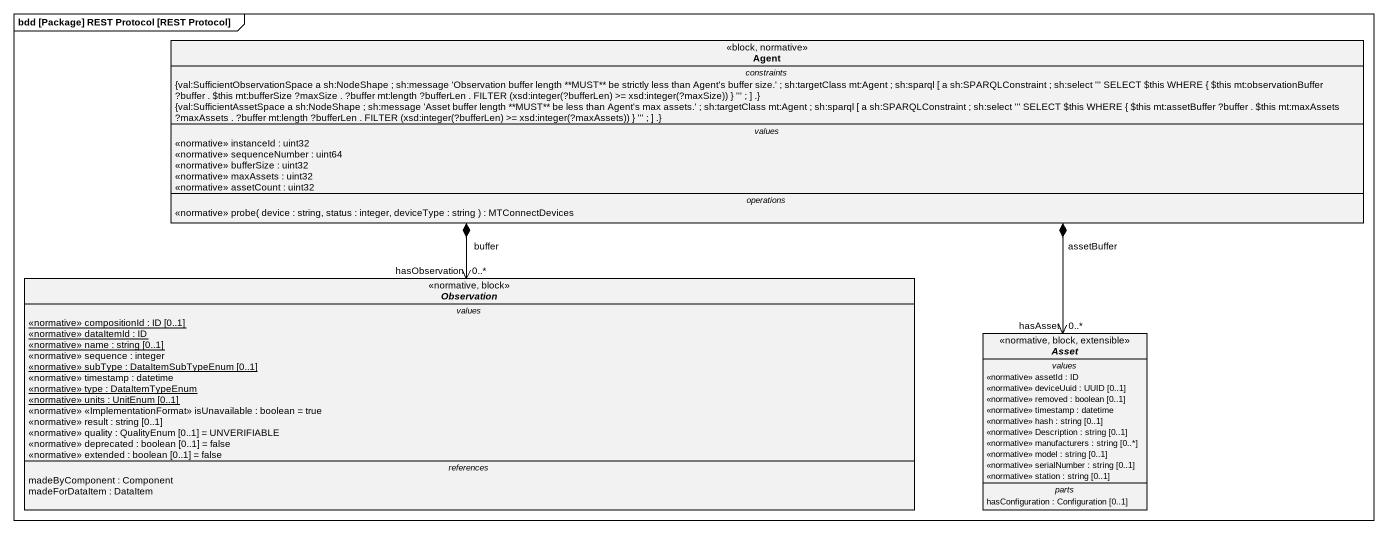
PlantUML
@startuml
mainframe bdd [Package] REST Protocol [REST Protocol]
hide circle
hide empty members
class "Agent" as Agent_ <<block, normative>> {
  -- constraints --
  {field} {val:SufficientObservationSpace a sh:NodeShape ; sh:message 'Observation buffer length ~**MUST~** be strictly less than Agent's buffer size.' ; sh:targetClass mt:Agent ; sh:sparql [ a sh:SPARQLConstraint ; sh:select ''' SELECT ~$this WHERE { ~$this mt:observationBuffer ?buffer . ~$this mt:bufferSize ?maxSize . ?buffer mt:length ?bufferLen . FILTER (xsd:integer(?bufferLen) >= xsd:integer(?maxSize)) } ''' ; ] .}
  {field} {val:SufficientAssetSpace a sh:NodeShape ; sh:message 'Asset buffer length ~**MUST~** be less than Agent's max assets.' ; sh:targetClass mt:Agent ; sh:sparql [ a sh:SPARQLConstraint ; sh:select ''' SELECT ~$this WHERE { ~$this mt:assetBuffer ?buffer . ~$this mt:maxAssets ?maxAssets . ?buffer mt:length ?bufferLen . FILTER (xsd:integer(?bufferLen) >= xsd:integer(?maxAssets)) } ''' ; ] .}
  -- values --
  <<normative>> instanceId : uint32
  <<normative>> sequenceNumber : uint64
  <<normative>> bufferSize : uint32
  <<normative>> maxAssets : uint32
  <<normative>> assetCount : uint32
  -- operations --
  <<normative>> probe( device : string, status : integer, deviceType : string ) : MTConnectDevices
}
abstract class Observation <<normative, block>> {
  -- values --
  {static} <<normative>> compositionId : ID [0..1]
  {static} <<normative>> dataItemId : ID
  {static} <<normative>> name : string [0..1]
  <<normative>> sequence : integer
  {static} <<normative>> subType : DataItemSubTypeEnum [0..1]
  <<normative>> timestamp : datetime
  {static} <<normative>> type : DataItemTypeEnum
  {static} <<normative>> units : UnitEnum [0..1]
  <<normative>> <<ImplementationFormat>> isUnavailable : boolean = true
  <<normative>> result : string [0..1]
  <<normative>> quality : QualityEnum [0..1] = UNVERIFIABLE
  <<normative>> deprecated : boolean [0..1] = false
  <<normative>> extended : boolean [0..1] = false
  -- references --
  madeByComponent : Component
  madeForDataItem : DataItem
}
abstract class Asset <<normative, block, extensible>> {
  -- values --
  <<normative>> assetId : ID
  <<normative>> deviceUuid : UUID [0..1]
  <<normative>> removed : boolean [0..1]
  <<normative>> timestamp : datetime
  <<normative>> hash : string [0..1]
  <<normative>> Description : string [0..1]
  <<normative>> manufacturers : string [0..*]
  <<normative>> model : string [0..1]
  <<normative>> serialNumber : string [0..1]
  <<normative>> station : string [0..1]
  -- parts --
  hasConfiguration : Configuration [0..1]
}
Agent_ *--> "hasObservation\n0..*" Observation : buffer
Agent_ *--> "hasAsset\n0..*" Asset : assetBuffer
@enduml
